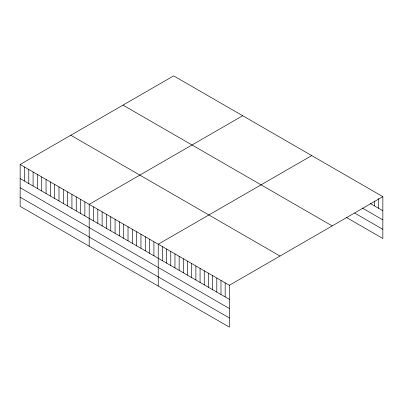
<?xml version="1.0" encoding="UTF-8"?>
<svg xmlns="http://www.w3.org/2000/svg" width="403" height="403" viewBox="0 0 403 403"><rect width="100%" height="100%" fill="white"/><g stroke="black" fill="none" stroke-linecap="round" stroke-linejoin="round"><path stroke-width="0.6" d="M20.15 164.495L229.357 285.279L229.357 327.125L20.15 206.341L20.15 164.495L173.643 75.875L382.85 196.659L382.85 238.505L346.237 217.368M242.682 115.737L89.189 204.356L89.189 246.198M311.721 155.593L158.228 244.213L158.228 286.054M229.357 285.279L382.85 196.659M370.297 203.48L382.85 210.724M362.453 208.114L382.85 219.892M354.605 213.031L382.85 229.337M122.991 105.123L332.198 225.907M70.802 135.252L280.009 256.036M20.15 178.559L229.357 299.343M20.15 187.727L229.357 308.512M20.15 197.173L229.357 317.957M378.664 198.528L378.664 208.311M374.483 201.001L374.483 205.893M225.171 282.866L225.171 296.93M220.985 280.448L220.985 294.512M216.804 278.035L216.804 292.099M212.618 275.617L212.618 289.681M208.437 273.204L208.437 287.268M204.25 270.786L204.25 284.85M200.069 268.373L200.069 282.438M195.883 265.955L195.883 280.02M191.697 263.537L191.697 277.602M187.516 261.124L187.516 275.189M183.33 258.706L183.33 272.771M179.149 256.293L179.149 270.358M174.962 253.875L174.962 267.94M170.776 251.462L170.776 265.527M166.595 249.044L166.595 263.109M162.409 246.631L162.409 260.696M153.911 241.724L153.911 255.789M149.594 239.231L149.594 253.296M145.281 236.742L145.281 250.807M140.964 234.249L140.964 248.313M136.652 231.76L136.652 245.825M132.335 229.267L132.335 243.331M128.023 226.773L128.023 240.838M123.706 224.285L123.706 238.349M119.394 221.791L119.394 235.856M115.077 219.303L115.077 233.367M110.765 216.809L110.765 230.874M106.447 214.32L106.447 228.385M102.13 211.827L102.13 225.892M97.818 209.338L97.818 223.403M93.501 206.845L93.501 220.909M84.872 201.863L84.872 215.927M80.56 199.374L80.56 213.439M76.243 196.881L76.243 210.945M71.93 194.392L71.93 208.457M67.613 191.899L67.613 205.963M63.296 189.41L63.296 203.475M58.984 186.916L58.984 200.981M54.667 184.428L54.667 198.493M50.355 181.934L50.355 195.999M46.038 179.441L46.038 193.511M41.726 176.952L41.726 191.017M37.408 174.459L37.408 188.523M33.096 171.97L33.096 186.035M28.779 169.477L28.779 183.541M24.467 166.988L24.467 181.053"/></g></svg>
